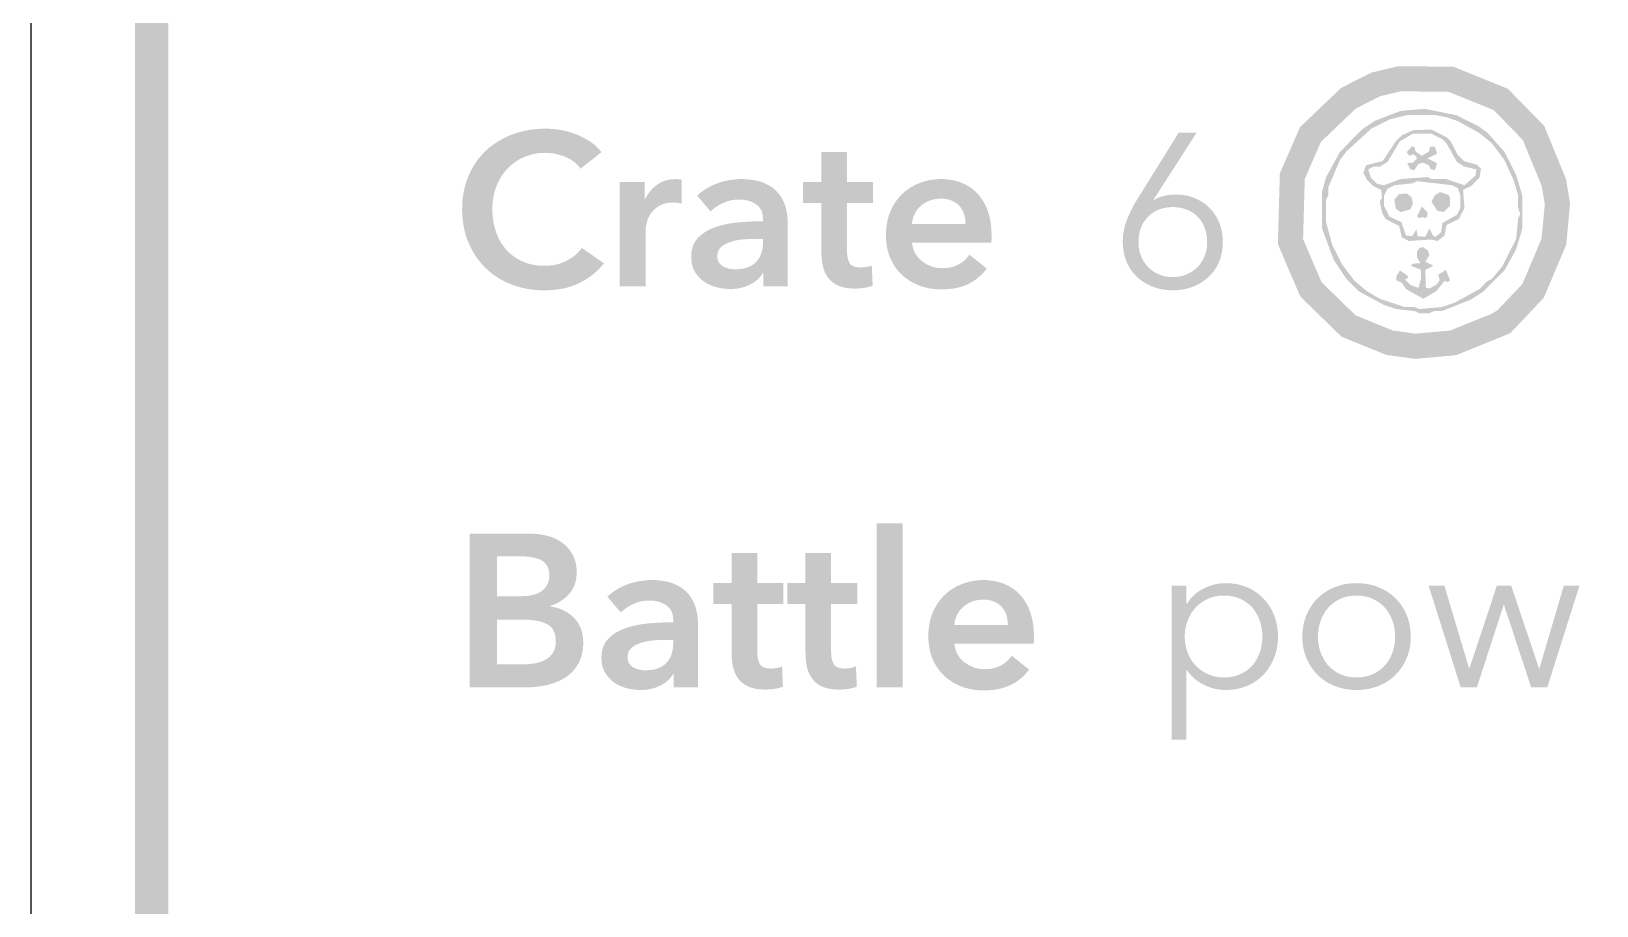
# Model space of a CAD drawing. Header units: millimetres. Extents: x 6 to 594, y 82 to 394.
# Drawn here: x 283.56 to 302.29, y 363.79 to 374.25 of the extents above; entities that cross this region are included whole.
import ezdxf

# ---------------------------------------------------------------- set-up
doc = ezdxf.new("R2010")
doc.units = ezdxf.units.MM
doc.layers.add('CUT', color=1, linetype='Continuous')
doc.layers.add('RASTER', color=7, linetype='Continuous')

msp = doc.modelspace()

# ---------------------------------------------------------------- hatches: boundary and pattern name
at = {"layer": 'RASTER'}
h = msp.add_hatch(color=7, dxfattribs=at)
h.paths.add_polyline_path([(284.8, 390.6), (284.834, 391.116), (284.938, 391.563), (285.109, 391.941), (285.35, 392.25), (285.659, 392.491), (286.038, 392.663), (286.484, 392.766), (287, 392.8), (343.089, 392.8), (343.605, 392.766), (344.052, 392.663), (344.43, 392.491), (344.739, 392.25), (344.98, 391.941), (345.152, 391.563), (345.255, 391.116), (345.289, 390.6), (345.289, 355.6), (345.255, 355.084), (345.152, 354.638), (344.98, 354.259), (344.739, 353.95), (344.43, 353.709), (344.052, 353.538), (343.605, 353.434), (343.089, 353.4), (287, 353.4), (286.484, 353.434), (286.038, 353.538), (285.659, 353.709), (285.35, 353.95), (285.109, 354.259), (284.938, 354.638), (284.834, 355.084), (284.8, 355.6)])
h.paths.add_polyline_path([(285.2, 390.6), (285.2, 355.6), (285.228, 355.178), (285.313, 354.813), (285.453, 354.503), (285.65, 354.25), (285.903, 354.053), (286.213, 353.913), (286.578, 353.828), (287, 353.8), (343.089, 353.8), (343.511, 353.828), (343.877, 353.913), (344.186, 354.053), (344.439, 354.25), (344.636, 354.503), (344.777, 354.813), (344.861, 355.178), (344.889, 355.6), (344.889, 390.6), (344.861, 391.022), (344.777, 391.388), (344.636, 391.697), (344.439, 391.95), (344.186, 392.147), (343.877, 392.288), (343.511, 392.372), (343.089, 392.4), (287, 392.4), (286.578, 392.372), (286.213, 392.288), (285.903, 392.147), (285.65, 391.95), (285.453, 391.697), (285.313, 391.388), (285.228, 391.022), (285.2, 390.6)])
h = msp.add_hatch(color=7, dxfattribs=at)
h.paths.add_polyline_path([(299.909, 373.835), (300.573, 373.83), (301.226, 373.565), (301.659, 373.122), (301.921, 372.484), (301.969, 372.194), (301.923, 371.699), (301.654, 371.063), (301.252, 370.639), (300.603, 370.376), (300.11, 370.333), (299.77, 370.38), (299.234, 370.598), (298.742, 371.079), (298.473, 371.708), (298.497, 372.553), (298.738, 373.106), (299.231, 373.577), (299.595, 373.76)])
h.paths.add_polyline_path([(299.943, 373.535), (299.698, 373.477), (299.406, 373.329), (298.989, 372.931), (298.795, 372.486), (298.775, 371.765), (298.995, 371.252), (299.402, 370.854), (299.849, 370.672), (300.117, 370.635), (300.532, 370.671), (301.079, 370.892), (301.399, 371.229), (301.628, 371.773), (301.667, 372.183), (301.63, 372.401), (301.403, 372.954), (301.055, 373.311), (300.513, 373.53), (299.943, 373.535)])
h = msp.add_hatch(color=7, dxfattribs=at)
h.paths.add_polyline_path([(299.997, 373.638), (300.434, 373.646), (300.657, 373.596), (300.985, 373.455), (301.208, 373.307), (301.38, 373.134), (301.578, 372.838), (301.719, 372.46), (301.768, 372.213), (301.768, 371.991), (301.669, 371.546), (301.43, 371.119), (301.133, 370.822), (300.756, 370.632), (300.336, 370.533), (300.089, 370.533), (300.039, 370.558), (299.792, 370.583), (299.644, 370.632), (299.291, 370.822), (299.019, 371.069), (298.896, 371.242), (298.73, 371.571), (298.656, 371.867), (298.656, 372.262), (298.705, 372.509), (298.846, 372.863), (299.019, 373.11), (299.167, 373.258), (299.365, 373.406), (299.644, 373.547), (299.866, 373.621)])
h.paths.add_polyline_path([(300.212, 373.596), (300.163, 373.571), (299.965, 373.571), (299.644, 373.473), (299.414, 373.357), (299.143, 373.159), (298.97, 372.937), (298.829, 372.658), (298.755, 372.435), (298.73, 372.139), (298.705, 372.089), (298.73, 371.818), (298.804, 371.571), (298.945, 371.292), (299.069, 371.119), (299.316, 370.896), (299.669, 370.706), (299.916, 370.632), (300.113, 370.632), (300.163, 370.607), (300.262, 370.632), (300.459, 370.632), (300.78, 370.731), (301.158, 370.946), (301.38, 371.193), (301.595, 371.595), (301.669, 371.867), (301.669, 372.015), (301.694, 372.065), (301.669, 372.336), (301.571, 372.658), (301.405, 372.986), (301.341, 373.045), (301.306, 373.11), (301.084, 373.307), (300.731, 373.497), (300.484, 373.571)])
h.paths.add_polyline_path([(300.121, 373.317), (300.237, 373.324), (300.607, 373.25), (300.886, 373.11), (300.985, 373.035), (301.183, 372.813), (301.324, 372.534), (301.398, 372.287), (301.398, 371.892), (301.324, 371.645), (301.183, 371.39), (300.936, 371.143), (300.788, 371.045), (300.434, 370.904), (300.336, 370.904), (300.286, 370.879), (300.163, 370.879), (300.113, 370.904), (299.891, 370.929), (299.743, 370.978), (299.439, 371.143), (299.291, 371.292), (299.143, 371.514), (299.002, 371.892), (299.002, 372.336), (299.051, 372.509), (299.217, 372.813), (299.488, 373.085), (299.637, 373.184), (299.94, 373.3)])
h.paths.add_polyline_path([(300.015, 373.25), (299.817, 373.201), (299.587, 373.085), (299.291, 372.813), (299.217, 372.714), (299.076, 372.386), (299.076, 372.287), (299.051, 372.238), (299.051, 371.966), (299.125, 371.694), (299.241, 371.465), (299.39, 371.267), (299.538, 371.143), (299.693, 371.052), (299.99, 370.953), (300.113, 370.953), (300.163, 370.929), (300.434, 370.953), (300.583, 371.003), (300.886, 371.168), (300.97, 371.257), (301.035, 371.292), (301.158, 371.44), (301.324, 371.768), (301.348, 372.015), (301.373, 372.065), (301.348, 372.139), (301.348, 372.287), (301.299, 372.46), (301.183, 372.714), (301.035, 372.912), (300.886, 373.035), (300.632, 373.176), (300.484, 373.226), (300.36, 373.25)])
h.paths.add_polyline_path([(300.096, 373.07), (300.311, 373.077), (300.491, 372.986), (300.541, 372.937), (300.625, 372.774), (300.699, 372.7), (300.854, 372.658), (300.904, 372.608), (300.886, 372.502), (300.788, 372.403), (300.689, 372.354), (300.706, 372.139), (300.639, 372.008), (300.491, 371.934), (300.467, 371.81), (300.385, 371.744), (300.304, 371.761), (300.039, 371.744), (299.958, 371.786), (299.923, 371.924), (299.76, 372.008), (299.718, 372.089), (299.693, 372.213), (299.718, 372.262), (299.711, 372.354), (299.612, 372.403), (299.538, 372.477), (299.496, 372.559), (299.528, 372.65), (299.726, 372.7), (299.884, 372.937), (299.958, 373.011)])
h.paths.add_polyline_path([(300.089, 373.028), (299.933, 372.937), (299.785, 372.69), (299.693, 372.633), (299.619, 372.633), (299.553, 372.601), (299.587, 372.502), (299.661, 372.428), (299.743, 372.411), (299.94, 372.485), (300.262, 372.509), (300.311, 372.485), (300.484, 372.485), (300.706, 372.411), (300.837, 372.527), (300.847, 372.601), (300.706, 372.633), (300.615, 372.69), (300.491, 372.912), (300.442, 372.961), (300.311, 373.028)])
h.paths.add_polyline_path([(300.071, 372.872), (300.106, 372.872), (300.121, 372.813), (300.195, 372.764), (300.279, 372.813), (300.294, 372.872), (300.353, 372.872), (300.378, 372.788), (300.262, 372.732), (300.378, 372.675), (300.353, 372.591), (300.304, 372.601), (300.279, 372.65), (300.212, 372.682), (300.155, 372.665), (300.106, 372.591), (300.057, 372.601), (300.022, 372.675), (300.089, 372.682), (300.138, 372.732), (300.121, 372.764), (300.089, 372.781), (300.047, 372.764), (300.015, 372.806)])
h.paths.add_polyline_path([(300.138, 372.46), (300.089, 372.435), (299.866, 372.411), (299.785, 372.369), (299.743, 372.287), (299.743, 372.164), (299.81, 372.033), (299.948, 371.973), (300.007, 371.81), (300.081, 371.801), (300.131, 371.884), (300.145, 371.801), (300.237, 371.793), (300.286, 371.892), (300.328, 371.81), (300.36, 371.793), (300.427, 371.85), (300.442, 371.959), (300.615, 372.057), (300.657, 372.139), (300.657, 372.287), (300.625, 372.378), (300.558, 372.411)])
h.paths.add_polyline_path([(300.417, 372.329), (300.516, 372.294), (300.533, 372.262), (300.533, 372.164), (300.459, 372.089), (300.378, 372.107), (300.311, 372.213), (300.353, 372.294)])
h.paths.add_polyline_path([(299.923, 372.304), (300.015, 372.312), (300.071, 372.27), (300.089, 372.188), (300.057, 372.122), (299.94, 372.089), (299.884, 372.131), (299.866, 372.238)])
h.paths.add_polyline_path([(300.195, 372.156), (300.262, 372.089), (300.262, 372.04), (300.237, 372.015), (300.205, 372.033), (300.163, 372.015), (300.138, 372.04)])
h.paths.add_polyline_path([(300.17, 371.662), (300.212, 371.67), (300.269, 371.628), (300.286, 371.571), (300.237, 371.497), (300.336, 371.447), (300.237, 371.398), (300.244, 371.183), (300.286, 371.176), (300.368, 371.218), (300.41, 371.274), (300.392, 371.341), (300.484, 371.398), (300.533, 371.274), (300.509, 371.25), (300.467, 371.267), (300.368, 371.143), (300.212, 371.052), (300.007, 371.168), (299.958, 371.242), (299.891, 371.274), (299.891, 371.324), (299.933, 371.39), (300.022, 371.331), (300.032, 371.307), (299.997, 371.282), (300.057, 371.218), (300.155, 371.183), (300.187, 371.299), (300.187, 371.398), (300.064, 371.447), (300.089, 371.472), (300.18, 371.479), (300.138, 371.546), (300.138, 371.62)])
for points in [[(290.131, 372.609), (290.113, 372.633), (290.092, 372.655), (290.071, 372.676), (290.048, 372.695), (290.023, 372.712), (289.997, 372.727), (289.97, 372.741), (289.942, 372.754), (289.912, 372.764), (289.883, 372.773), (289.855, 372.781), (289.826, 372.788), (289.797, 372.793), (289.769, 372.796), (289.741, 372.798), (289.713, 372.799), (289.677, 372.798), (289.643, 372.796), (289.609, 372.792), (289.576, 372.786), (289.544, 372.779), (289.513, 372.77), (289.482, 372.759), (289.453, 372.747), (289.424, 372.733), (289.396, 372.719), (289.37, 372.703), (289.344, 372.685), (289.319, 372.667), (289.296, 372.647), (289.273, 372.626), (289.251, 372.604), (289.231, 372.581), (289.211, 372.557), (289.193, 372.531), (289.177, 372.505), (289.161, 372.478), (289.146, 372.45), (289.133, 372.421), (289.121, 372.391), (289.111, 372.36), (289.101, 372.328), (289.094, 372.296), (289.087, 372.263), (289.082, 372.23), (289.079, 372.196), (289.077, 372.161), (289.076, 372.126), (289.076, 372.088), (289.079, 372.052), (289.082, 372.016), (289.087, 371.981), (289.093, 371.947), (289.101, 371.914), (289.11, 371.882), (289.12, 371.85), (289.132, 371.819), (289.144, 371.79), (289.158, 371.761), (289.174, 371.734), (289.19, 371.708), (289.208, 371.683), (289.226, 371.658), (289.246, 371.636), (289.267, 371.614), (289.289, 371.593), (289.312, 371.574), (289.336, 371.556), (289.361, 371.539), (289.387, 371.524), (289.414, 371.509), (289.442, 371.496), (289.471, 371.485), (289.501, 371.475), (289.532, 371.466), (289.564, 371.459), (289.597, 371.454), (289.63, 371.45), (289.664, 371.448), (289.7, 371.447), (289.736, 371.448), (289.772, 371.451), (289.806, 371.455), (289.84, 371.462), (289.872, 371.47), (289.903, 371.48), (289.933, 371.492), (289.962, 371.506), (289.99, 371.521), (290.017, 371.537), (290.042, 371.555), (290.066, 371.573), (290.088, 371.593), (290.109, 371.614), (290.129, 371.637), (290.147, 371.66), (290.41, 371.476), (290.378, 371.438), (290.345, 371.403), (290.31, 371.37), (290.274, 371.339), (290.236, 371.311), (290.196, 371.284), (290.154, 371.26), (290.111, 371.238), (290.065, 371.218), (290.018, 371.201), (289.97, 371.186), (289.919, 371.174), (289.866, 371.165), (289.812, 371.158), (289.755, 371.155), (289.697, 371.153), (289.644, 371.154), (289.591, 371.158), (289.54, 371.163), (289.49, 371.171), (289.441, 371.181), (289.393, 371.193), (289.346, 371.208), (289.301, 371.225), (289.256, 371.243), (289.214, 371.264), (289.172, 371.286), (289.133, 371.311), (289.095, 371.336), (289.058, 371.364), (289.023, 371.394), (288.99, 371.425), (288.958, 371.458), (288.929, 371.492), (288.901, 371.528), (288.874, 371.566), (288.85, 371.605), (288.827, 371.646), (288.806, 371.688), (288.787, 371.732), (288.77, 371.777), (288.755, 371.823), (288.743, 371.871), (288.733, 371.919), (288.725, 371.969), (288.719, 372.02), (288.716, 372.072), (288.714, 372.126), (288.716, 372.18), (288.719, 372.233), (288.725, 372.285), (288.734, 372.336), (288.744, 372.385), (288.758, 372.433), (288.773, 372.48), (288.791, 372.525), (288.811, 372.568), (288.833, 372.61), (288.857, 372.651), (288.882, 372.689), (288.909, 372.727), (288.938, 372.762), (288.969, 372.796), (289.002, 372.828), (289.036, 372.858), (289.072, 372.886), (289.109, 372.913), (289.148, 372.938), (289.188, 372.961), (289.23, 372.983), (289.273, 373.002), (289.318, 373.02), (289.364, 373.036), (289.411, 373.05), (289.458, 373.061), (289.507, 373.071), (289.557, 373.078), (289.608, 373.083), (289.66, 373.087), (289.713, 373.088), (289.735, 373.087), (289.757, 373.087), (289.78, 373.085), (289.803, 373.083), (289.826, 373.081), (289.85, 373.078), (289.873, 373.075), (289.897, 373.071), (289.921, 373.066), (289.945, 373.061), (289.968, 373.055), (289.992, 373.049), (290.015, 373.042), (290.037, 373.035), (290.06, 373.027), (290.082, 373.019), (290.104, 373.01), (290.126, 373), (290.147, 372.99), (290.168, 372.979), (290.188, 372.968), (290.209, 372.957), (290.229, 372.944), (290.248, 372.932), (290.268, 372.918), (290.286, 372.904), (290.304, 372.89), (290.321, 372.874), (290.337, 372.858), (290.352, 372.842), (290.367, 372.825), (290.381, 372.807)], [(292.794, 372.198), (292.794, 372.448), (293.012, 372.448), (293.012, 372.809), (293.319, 372.809), (293.319, 372.448), (293.631, 372.448), (293.631, 372.198), (293.319, 372.198), (293.319, 371.619), (293.319, 371.598), (293.321, 371.579), (293.323, 371.56), (293.326, 371.543), (293.331, 371.526), (293.336, 371.51), (293.342, 371.495), (293.349, 371.481), (293.358, 371.468), (293.368, 371.457), (293.382, 371.448), (293.397, 371.44), (293.415, 371.434), (293.435, 371.43), (293.458, 371.427), (293.483, 371.426), (293.491, 371.426), (293.499, 371.427), (293.507, 371.427), (293.515, 371.428), (293.524, 371.429), (293.533, 371.43), (293.541, 371.431), (293.55, 371.433), (293.559, 371.434), (293.568, 371.436), (293.577, 371.438), (293.585, 371.441), (293.593, 371.443), (293.601, 371.446), (293.608, 371.449), (293.615, 371.452), (293.626, 371.208), (293.615, 371.204), (293.604, 371.2), (293.592, 371.197), (293.58, 371.194), (293.568, 371.191), (293.555, 371.188), (293.541, 371.185), (293.527, 371.183), (293.513, 371.181), (293.499, 371.179), (293.485, 371.178), (293.471, 371.176), (293.458, 371.175), (293.444, 371.175), (293.431, 371.174), (293.418, 371.174), (293.387, 371.175), (293.358, 371.176), (293.331, 371.179), (293.305, 371.183), (293.28, 371.188), (293.257, 371.194), (293.235, 371.201), (293.215, 371.209), (293.196, 371.218), (293.178, 371.228), (293.161, 371.239), (293.145, 371.251), (293.13, 371.263), (293.116, 371.276), (293.103, 371.29), (293.092, 371.305), (293.081, 371.321), (293.071, 371.337), (293.061, 371.354), (293.053, 371.371), (293.046, 371.389), (293.039, 371.407), (293.034, 371.426), (293.029, 371.446), (293.025, 371.466), (293.022, 371.486), (293.019, 371.507), (293.016, 371.528), (293.015, 371.549), (293.013, 371.571), (293.012, 371.593), (293.012, 371.616), (293.012, 372.198)], [(290.597, 372.448), (290.896, 372.448), (290.896, 372.24), (290.901, 372.24), (290.915, 372.267), (290.93, 372.292), (290.946, 372.316), (290.963, 372.339), (290.982, 372.36), (291.002, 372.38), (291.024, 372.399), (291.047, 372.417), (291.07, 372.433), (291.095, 372.446), (291.121, 372.458), (291.148, 372.468), (291.176, 372.475), (291.205, 372.48), (291.234, 372.483), (291.265, 372.484), (291.27, 372.484), (291.274, 372.484), (291.279, 372.484), (291.284, 372.484), (291.289, 372.484), (291.294, 372.484), (291.299, 372.483), (291.304, 372.483), (291.309, 372.483), (291.314, 372.482), (291.319, 372.482), (291.324, 372.481), (291.328, 372.48), (291.332, 372.479), (291.336, 372.478), (291.34, 372.477), (291.34, 372.191), (291.333, 372.192), (291.325, 372.194), (291.318, 372.196), (291.311, 372.197), (291.305, 372.198), (291.299, 372.199), (291.293, 372.2), (291.287, 372.201), (291.282, 372.202), (291.276, 372.202), (291.271, 372.203), (291.265, 372.203), (291.26, 372.203), (291.255, 372.203), (291.249, 372.204), (291.244, 372.204), (291.218, 372.203), (291.194, 372.201), (291.17, 372.198), (291.148, 372.194), (291.127, 372.188), (291.108, 372.182), (291.09, 372.174), (291.073, 372.165), (291.057, 372.155), (291.042, 372.144), (291.028, 372.133), (291.015, 372.122), (291.003, 372.11), (290.991, 372.097), (290.981, 372.084), (290.971, 372.071), (290.962, 372.057), (290.954, 372.044), (290.947, 372.03), (290.941, 372.016), (290.935, 372.002), (290.93, 371.988), (290.925, 371.973), (290.922, 371.959), (290.919, 371.945), (290.916, 371.932), (290.914, 371.92), (290.912, 371.908), (290.911, 371.897), (290.91, 371.887), (290.909, 371.877), (290.909, 371.868), (290.909, 371.2), (290.597, 371.2)], [(293.673, 368.366), (293.985, 368.366), (293.985, 366.4), (293.673, 366.4)], [(291.72, 367.398), (291.72, 367.648), (291.938, 367.648), (291.938, 368.009), (292.245, 368.009), (292.245, 367.648), (292.557, 367.648), (292.557, 367.398), (292.245, 367.398), (292.245, 366.819), (292.246, 366.798), (292.247, 366.779), (292.249, 366.76), (292.253, 366.743), (292.257, 366.726), (292.262, 366.71), (292.268, 366.695), (292.275, 366.681), (292.284, 366.668), (292.295, 366.657), (292.308, 366.648), (292.324, 366.64), (292.341, 366.634), (292.362, 366.63), (292.384, 366.627), (292.409, 366.626), (292.417, 366.626), (292.425, 366.627), (292.433, 366.627), (292.442, 366.628), (292.45, 366.629), (292.459, 366.63), (292.468, 366.631), (292.477, 366.633), (292.486, 366.634), (292.494, 366.636), (292.503, 366.638), (292.511, 366.641), (292.519, 366.643), (292.527, 366.646), (292.534, 366.649), (292.542, 366.652), (292.552, 366.408), (292.541, 366.404), (292.53, 366.4), (292.519, 366.397), (292.507, 366.394), (292.494, 366.391), (292.481, 366.388), (292.467, 366.385), (292.453, 366.383), (292.439, 366.381), (292.425, 366.379), (292.411, 366.378), (292.397, 366.376), (292.384, 366.375), (292.37, 366.375), (292.357, 366.374), (292.344, 366.374), (292.314, 366.375), (292.285, 366.376), (292.257, 366.379), (292.231, 366.383), (292.206, 366.388), (292.183, 366.394), (292.161, 366.401), (292.141, 366.409), (292.122, 366.418), (292.104, 366.428), (292.087, 366.439), (292.071, 366.451), (292.056, 366.463), (292.042, 366.476), (292.03, 366.49), (292.018, 366.505), (292.007, 366.521), (291.997, 366.537), (291.988, 366.554), (291.979, 366.571), (291.972, 366.589), (291.966, 366.607), (291.96, 366.626), (291.955, 366.646), (291.951, 366.666), (291.948, 366.686), (291.945, 366.707), (291.943, 366.728), (291.941, 366.749), (291.939, 366.771), (291.939, 366.793), (291.938, 366.816), (291.938, 367.398)], [(292.604, 367.398), (292.604, 367.648), (292.822, 367.648), (292.822, 368.009), (293.129, 368.009), (293.129, 367.648), (293.441, 367.648), (293.441, 367.398), (293.129, 367.398), (293.129, 366.819), (293.13, 366.798), (293.131, 366.779), (293.133, 366.76), (293.137, 366.743), (293.141, 366.726), (293.146, 366.71), (293.152, 366.695), (293.159, 366.681), (293.168, 366.668), (293.179, 366.657), (293.192, 366.648), (293.208, 366.64), (293.225, 366.634), (293.246, 366.63), (293.268, 366.627), (293.293, 366.626), (293.301, 366.626), (293.309, 366.627), (293.317, 366.627), (293.326, 366.628), (293.334, 366.629), (293.343, 366.63), (293.352, 366.631), (293.361, 366.633), (293.37, 366.634), (293.378, 366.636), (293.387, 366.638), (293.395, 366.641), (293.403, 366.643), (293.411, 366.646), (293.418, 366.649), (293.426, 366.652), (293.436, 366.408), (293.425, 366.404), (293.414, 366.4), (293.403, 366.397), (293.391, 366.394), (293.378, 366.391), (293.365, 366.388), (293.351, 366.385), (293.337, 366.383), (293.323, 366.381), (293.309, 366.379), (293.295, 366.378), (293.281, 366.376), (293.268, 366.375), (293.254, 366.375), (293.241, 366.374), (293.228, 366.374), (293.198, 366.375), (293.169, 366.376), (293.141, 366.379), (293.115, 366.383), (293.09, 366.388), (293.067, 366.394), (293.045, 366.401), (293.025, 366.409), (293.006, 366.418), (292.988, 366.428), (292.971, 366.439), (292.955, 366.451), (292.94, 366.463), (292.926, 366.476), (292.914, 366.49), (292.902, 366.505), (292.891, 366.521), (292.881, 366.537), (292.872, 366.554), (292.863, 366.571), (292.856, 366.589), (292.85, 366.607), (292.844, 366.626), (292.839, 366.646), (292.835, 366.666), (292.832, 366.686), (292.829, 366.707), (292.827, 366.728), (292.825, 366.749), (292.823, 366.771), (292.823, 366.793), (292.822, 366.816), (292.822, 367.398)], [(300.466, 367.617), (300.76, 366.629), (300.765, 366.629), (301.093, 367.617), (301.265, 367.617), (301.597, 366.629), (301.603, 366.629), (301.894, 367.617), (302.081, 367.617), (301.696, 366.4), (301.504, 366.4), (301.179, 367.385), (301.174, 367.385), (300.854, 366.4), (300.661, 366.4), (300.277, 367.617)]]:
    msp.add_hatch(color=7, dxfattribs=at).paths.add_polyline_path(points)
h = msp.add_hatch(color=7, dxfattribs=at)
h.paths.add_polyline_path([(296.985, 372.237), (296.99, 372.232), (297.001, 372.24), (297.013, 372.247), (297.026, 372.254), (297.04, 372.26), (297.055, 372.266), (297.072, 372.272), (297.089, 372.277), (297.107, 372.282), (297.126, 372.286), (297.145, 372.29), (297.163, 372.293), (297.181, 372.295), (297.199, 372.297), (297.217, 372.299), (297.235, 372.3), (297.253, 372.3), (297.282, 372.299), (297.312, 372.297), (297.34, 372.294), (297.368, 372.289), (297.396, 372.284), (297.423, 372.276), (297.449, 372.268), (297.475, 372.258), (297.5, 372.247), (297.525, 372.235), (297.548, 372.222), (297.571, 372.208), (297.593, 372.194), (297.614, 372.178), (297.634, 372.161), (297.653, 372.143), (297.672, 372.123), (297.689, 372.104), (297.705, 372.083), (297.72, 372.061), (297.735, 372.038), (297.748, 372.014), (297.76, 371.989), (297.772, 371.963), (297.782, 371.936), (297.79, 371.909), (297.798, 371.881), (297.804, 371.853), (297.808, 371.824), (297.812, 371.794), (297.814, 371.764), (297.814, 371.733), (297.814, 371.701), (297.812, 371.669), (297.808, 371.639), (297.803, 371.609), (297.797, 371.58), (297.79, 371.551), (297.781, 371.523), (297.77, 371.496), (297.759, 371.47), (297.746, 371.445), (297.732, 371.421), (297.717, 371.398), (297.701, 371.375), (297.683, 371.354), (297.665, 371.334), (297.645, 371.314), (297.625, 371.296), (297.603, 371.279), (297.581, 371.262), (297.558, 371.247), (297.533, 371.233), (297.508, 371.22), (297.482, 371.207), (297.456, 371.196), (297.428, 371.186), (297.4, 371.177), (297.371, 371.17), (297.341, 371.164), (297.311, 371.159), (297.28, 371.156), (297.249, 371.154), (297.216, 371.153), (297.184, 371.154), (297.153, 371.156), (297.122, 371.159), (297.092, 371.164), (297.062, 371.17), (297.033, 371.177), (297.005, 371.186), (296.977, 371.196), (296.95, 371.207), (296.924, 371.22), (296.899, 371.233), (296.875, 371.247), (296.852, 371.262), (296.829, 371.279), (296.808, 371.296), (296.787, 371.314), (296.768, 371.334), (296.749, 371.354), (296.732, 371.375), (296.716, 371.398), (296.701, 371.421), (296.687, 371.445), (296.674, 371.47), (296.663, 371.496), (296.652, 371.523), (296.643, 371.551), (296.636, 371.58), (296.629, 371.609), (296.625, 371.639), (296.621, 371.669), (296.619, 371.701), (296.618, 371.733), (296.619, 371.768), (296.621, 371.803), (296.625, 371.837), (296.631, 371.871), (296.638, 371.904), (296.646, 371.936), (296.656, 371.967), (296.668, 371.998), (296.68, 372.029), (296.694, 372.059), (296.707, 372.088), (296.722, 372.118), (296.737, 372.147), (296.752, 372.176), (296.768, 372.204), (296.785, 372.232), (297.287, 373.041), (297.502, 373.041)])
h.paths.add_polyline_path([(296.806, 371.733), (296.806, 371.71), (296.807, 371.688), (296.81, 371.667), (296.813, 371.646), (296.817, 371.625), (296.822, 371.605), (296.828, 371.585), (296.836, 371.565), (296.843, 371.546), (296.852, 371.528), (296.861, 371.511), (296.872, 371.494), (296.883, 371.478), (296.894, 371.462), (296.907, 371.447), (296.92, 371.433), (296.934, 371.419), (296.949, 371.406), (296.964, 371.394), (296.98, 371.383), (296.996, 371.372), (297.014, 371.362), (297.031, 371.353), (297.05, 371.344), (297.069, 371.337), (297.089, 371.33), (297.109, 371.324), (297.129, 371.32), (297.15, 371.316), (297.172, 371.314), (297.194, 371.312), (297.216, 371.312), (297.239, 371.312), (297.261, 371.314), (297.282, 371.316), (297.304, 371.32), (297.324, 371.324), (297.344, 371.33), (297.364, 371.337), (297.383, 371.344), (297.401, 371.353), (297.419, 371.362), (297.436, 371.372), (297.453, 371.383), (297.469, 371.394), (297.484, 371.406), (297.499, 371.419), (297.513, 371.433), (297.526, 371.447), (297.539, 371.462), (297.55, 371.478), (297.561, 371.494), (297.571, 371.511), (297.581, 371.528), (297.589, 371.546), (297.597, 371.565), (297.604, 371.585), (297.61, 371.605), (297.616, 371.625), (297.62, 371.646), (297.623, 371.667), (297.625, 371.688), (297.627, 371.71), (297.627, 371.733), (297.627, 371.755), (297.625, 371.776), (297.623, 371.798), (297.62, 371.818), (297.616, 371.839), (297.611, 371.859), (297.605, 371.879), (297.599, 371.898), (297.591, 371.917), (297.583, 371.935), (297.574, 371.953), (297.564, 371.97), (297.553, 371.986), (297.542, 372.001), (297.53, 372.016), (297.517, 372.031), (297.503, 372.044), (297.489, 372.057), (297.473, 372.069), (297.458, 372.08), (297.441, 372.091), (297.424, 372.101), (297.406, 372.11), (297.387, 372.118), (297.367, 372.125), (297.347, 372.131), (297.327, 372.137), (297.306, 372.141), (297.284, 372.145), (297.262, 372.147), (297.24, 372.149), (297.216, 372.149), (297.193, 372.149), (297.171, 372.147), (297.149, 372.145), (297.127, 372.141), (297.106, 372.137), (297.086, 372.131), (297.066, 372.125), (297.046, 372.118), (297.027, 372.11), (297.009, 372.101), (296.992, 372.091), (296.975, 372.08), (296.959, 372.069), (296.944, 372.057), (296.93, 372.044), (296.916, 372.031), (296.903, 372.016), (296.891, 372.001), (296.88, 371.986), (296.869, 371.97), (296.859, 371.953), (296.85, 371.935), (296.842, 371.917), (296.834, 371.898), (296.827, 371.879), (296.822, 371.859), (296.817, 371.839), (296.813, 371.818), (296.81, 371.798), (296.807, 371.776), (296.806, 371.755), (296.806, 371.733)])
h = msp.add_hatch(color=7, dxfattribs=at)
h.paths.add_polyline_path([(292.318, 371.359), (292.31, 371.359), (292.298, 371.338), (292.283, 371.319), (292.267, 371.3), (292.249, 371.283), (292.229, 371.266), (292.208, 371.251), (292.185, 371.236), (292.159, 371.222), (292.133, 371.21), (292.106, 371.199), (292.077, 371.19), (292.048, 371.182), (292.018, 371.176), (291.987, 371.172), (291.956, 371.17), (291.923, 371.169), (291.904, 371.169), (291.885, 371.17), (291.865, 371.172), (291.846, 371.174), (291.826, 371.176), (291.806, 371.18), (291.786, 371.184), (291.766, 371.188), (291.745, 371.194), (291.725, 371.2), (291.706, 371.207), (291.687, 371.214), (291.668, 371.223), (291.65, 371.232), (291.632, 371.242), (291.615, 371.253), (291.598, 371.265), (291.582, 371.278), (291.566, 371.291), (291.552, 371.306), (291.538, 371.321), (291.525, 371.338), (291.512, 371.355), (291.5, 371.373), (291.49, 371.392), (291.48, 371.412), (291.473, 371.433), (291.466, 371.456), (291.461, 371.479), (291.458, 371.504), (291.456, 371.529), (291.455, 371.556), (291.456, 371.59), (291.46, 371.623), (291.466, 371.653), (291.475, 371.682), (291.486, 371.709), (291.499, 371.735), (291.516, 371.758), (291.534, 371.78), (291.555, 371.8), (291.577, 371.819), (291.6, 371.837), (291.625, 371.853), (291.651, 371.869), (291.679, 371.883), (291.708, 371.896), (291.738, 371.907), (291.77, 371.918), (291.802, 371.927), (291.836, 371.936), (291.87, 371.944), (291.905, 371.951), (291.941, 371.957), (291.978, 371.962), (292.015, 371.966), (292.053, 371.969), (292.091, 371.972), (292.128, 371.974), (292.166, 371.976), (292.203, 371.978), (292.24, 371.979), (292.276, 371.98), (292.313, 371.98), (292.313, 372.011), (292.311, 372.039), (292.308, 372.066), (292.301, 372.09), (292.292, 372.113), (292.28, 372.134), (292.265, 372.152), (292.248, 372.169), (292.228, 372.184), (292.207, 372.197), (292.184, 372.209), (292.16, 372.218), (292.136, 372.226), (292.11, 372.232), (292.083, 372.237), (292.056, 372.239), (292.027, 372.24), (292.002, 372.239), (291.978, 372.237), (291.954, 372.234), (291.93, 372.23), (291.906, 372.224), (291.883, 372.217), (291.86, 372.208), (291.837, 372.198), (291.815, 372.188), (291.793, 372.176), (291.773, 372.165), (291.754, 372.152), (291.735, 372.139), (291.718, 372.126), (291.702, 372.112), (291.686, 372.097), (291.525, 372.287), (291.552, 372.311), (291.58, 372.333), (291.61, 372.354), (291.64, 372.373), (291.671, 372.391), (291.703, 372.407), (291.736, 372.422), (291.771, 372.435), (291.806, 372.447), (291.84, 372.457), (291.876, 372.465), (291.911, 372.472), (291.946, 372.477), (291.982, 372.481), (292.017, 372.484), (292.053, 372.484), (292.093, 372.484), (292.132, 372.481), (292.169, 372.478), (292.205, 372.473), (292.238, 372.466), (292.269, 372.458), (292.299, 372.449), (292.327, 372.438), (292.353, 372.425), (292.378, 372.412), (292.402, 372.398), (292.424, 372.384), (292.444, 372.368), (292.463, 372.351), (292.481, 372.334), (292.497, 372.315), (292.512, 372.296), (292.526, 372.277), (292.539, 372.256), (292.55, 372.235), (292.561, 372.214), (292.57, 372.192), (292.578, 372.17), (292.585, 372.146), (292.59, 372.123), (292.595, 372.1), (292.6, 372.076), (292.603, 372.053), (292.606, 372.029), (292.608, 372.006), (292.609, 371.983), (292.609, 371.959), (292.609, 371.2), (292.318, 371.2)])
h.paths.add_polyline_path([(292.313, 371.769), (292.243, 371.769), (292.224, 371.769), (292.204, 371.769), (292.185, 371.768), (292.165, 371.768), (292.145, 371.767), (292.125, 371.766), (292.105, 371.764), (292.084, 371.763), (292.063, 371.761), (292.043, 371.759), (292.023, 371.756), (292.004, 371.753), (291.985, 371.749), (291.967, 371.744), (291.948, 371.74), (291.931, 371.734), (291.913, 371.728), (291.897, 371.722), (291.881, 371.715), (291.866, 371.708), (291.852, 371.7), (291.838, 371.691), (291.826, 371.682), (291.814, 371.672), (291.803, 371.661), (291.793, 371.65), (291.785, 371.637), (291.779, 371.624), (291.773, 371.61), (291.77, 371.595), (291.768, 371.578), (291.767, 371.561), (291.767, 371.551), (291.768, 371.54), (291.77, 371.53), (291.772, 371.521), (291.774, 371.512), (291.778, 371.503), (291.782, 371.495), (291.786, 371.487), (291.791, 371.48), (291.797, 371.473), (291.803, 371.467), (291.809, 371.46), (291.815, 371.454), (291.822, 371.449), (291.829, 371.444), (291.837, 371.439), (291.845, 371.435), (291.853, 371.431), (291.861, 371.427), (291.87, 371.424), (291.879, 371.421), (291.888, 371.418), (291.898, 371.415), (291.907, 371.413), (291.917, 371.411), (291.927, 371.41), (291.936, 371.408), (291.946, 371.407), (291.956, 371.406), (291.966, 371.406), (291.975, 371.406), (291.985, 371.405), (292.024, 371.407), (292.061, 371.411), (292.095, 371.417), (292.127, 371.427), (292.156, 371.439), (292.183, 371.454), (292.208, 371.471), (292.23, 371.491), (292.249, 371.514), (292.266, 371.538), (292.28, 371.564), (292.292, 371.593), (292.301, 371.623), (292.308, 371.655), (292.312, 371.689), (292.313, 371.725)])
h = msp.add_hatch(color=7, dxfattribs=at)
h.paths.add_polyline_path([(294.736, 371.949), (294.736, 371.964), (294.735, 371.978), (294.734, 371.993), (294.732, 372.007), (294.729, 372.022), (294.726, 372.036), (294.723, 372.049), (294.719, 372.063), (294.715, 372.077), (294.709, 372.09), (294.704, 372.102), (294.697, 372.115), (294.69, 372.126), (294.683, 372.138), (294.675, 372.149), (294.666, 372.159), (294.656, 372.17), (294.646, 372.179), (294.636, 372.188), (294.625, 372.197), (294.613, 372.205), (294.6, 372.212), (294.587, 372.219), (294.574, 372.226), (294.559, 372.231), (294.544, 372.237), (294.529, 372.241), (294.513, 372.244), (294.496, 372.247), (294.479, 372.249), (294.461, 372.25), (294.442, 372.25), (294.408, 372.249), (294.375, 372.245), (294.343, 372.239), (294.313, 372.229), (294.283, 372.217), (294.256, 372.203), (294.229, 372.186), (294.204, 372.166), (294.181, 372.144), (294.161, 372.121), (294.143, 372.096), (294.129, 372.069), (294.116, 372.041), (294.107, 372.012), (294.1, 371.981), (294.096, 371.949)])
h.paths.add_polyline_path([(295.048, 371.808), (295.048, 371.803), (295.048, 371.798), (295.048, 371.793), (295.048, 371.788), (295.048, 371.782), (295.048, 371.777), (295.048, 371.772), (295.048, 371.767), (295.048, 371.762), (295.048, 371.756), (295.048, 371.751), (295.047, 371.746), (295.047, 371.741), (295.047, 371.736), (295.046, 371.73), (295.045, 371.725), (294.096, 371.725), (294.098, 371.708), (294.101, 371.692), (294.104, 371.676), (294.108, 371.661), (294.113, 371.645), (294.118, 371.63), (294.124, 371.616), (294.132, 371.602), (294.139, 371.588), (294.148, 371.575), (294.157, 371.562), (294.166, 371.55), (294.176, 371.538), (294.187, 371.527), (294.199, 371.516), (294.211, 371.506), (294.223, 371.496), (294.236, 371.486), (294.25, 371.478), (294.263, 371.469), (294.278, 371.462), (294.292, 371.455), (294.307, 371.448), (294.323, 371.442), (294.338, 371.436), (294.354, 371.432), (294.37, 371.428), (294.386, 371.424), (294.403, 371.422), (294.419, 371.42), (294.436, 371.419), (294.453, 371.418), (294.481, 371.419), (294.509, 371.421), (294.535, 371.424), (294.561, 371.429), (294.585, 371.435), (294.608, 371.443), (294.629, 371.451), (294.65, 371.461), (294.67, 371.473), (294.689, 371.485), (294.707, 371.498), (294.724, 371.512), (294.74, 371.528), (294.755, 371.544), (294.769, 371.561), (294.783, 371.58), (294.991, 371.413), (294.942, 371.355), (294.888, 371.304), (294.829, 371.261), (294.765, 371.226), (294.695, 371.199), (294.62, 371.179), (294.54, 371.168), (294.455, 371.164), (294.419, 371.164), (294.384, 371.166), (294.349, 371.17), (294.315, 371.175), (294.282, 371.181), (294.25, 371.189), (294.218, 371.198), (294.187, 371.209), (294.157, 371.221), (294.128, 371.234), (294.1, 371.249), (294.073, 371.264), (294.047, 371.281), (294.022, 371.299), (293.998, 371.318), (293.976, 371.338), (293.954, 371.359), (293.933, 371.382), (293.914, 371.406), (293.896, 371.43), (293.879, 371.457), (293.863, 371.484), (293.848, 371.512), (293.835, 371.542), (293.823, 371.573), (293.813, 371.604), (293.804, 371.637), (293.797, 371.671), (293.792, 371.706), (293.788, 371.742), (293.785, 371.778), (293.784, 371.816), (293.785, 371.853), (293.788, 371.89), (293.792, 371.925), (293.797, 371.96), (293.804, 371.994), (293.813, 372.027), (293.823, 372.059), (293.835, 372.091), (293.848, 372.121), (293.863, 372.15), (293.878, 372.178), (293.895, 372.205), (293.913, 372.231), (293.932, 372.255), (293.953, 372.279), (293.974, 372.301), (293.997, 372.322), (294.02, 372.342), (294.045, 372.361), (294.071, 372.378), (294.097, 372.395), (294.125, 372.41), (294.154, 372.424), (294.184, 372.436), (294.214, 372.448), (294.245, 372.457), (294.277, 372.466), (294.309, 372.472), (294.342, 372.478), (294.376, 372.481), (294.41, 372.484), (294.445, 372.484), (294.477, 372.484), (294.509, 372.482), (294.54, 372.478), (294.57, 372.474), (294.6, 372.468), (294.629, 372.46), (294.657, 372.452), (294.685, 372.442), (294.712, 372.43), (294.739, 372.417), (294.764, 372.403), (294.788, 372.388), (294.812, 372.372), (294.834, 372.354), (294.856, 372.335), (294.876, 372.314), (294.896, 372.292), (294.915, 372.269), (294.932, 372.245), (294.948, 372.219), (294.963, 372.192), (294.978, 372.164), (294.991, 372.134), (295.003, 372.104), (295.013, 372.071), (295.022, 372.038), (295.03, 372.003), (295.037, 371.967), (295.042, 371.929), (295.045, 371.89), (295.047, 371.85), (295.048, 371.808)])
h = msp.add_hatch(color=7, dxfattribs=at)
h.paths.add_polyline_path([(288.803, 368.241), (289.52, 368.241), (289.546, 368.24), (289.572, 368.239), (289.598, 368.237), (289.624, 368.235), (289.649, 368.231), (289.675, 368.227), (289.7, 368.222), (289.726, 368.216), (289.751, 368.209), (289.775, 368.202), (289.799, 368.193), (289.822, 368.184), (289.844, 368.173), (289.865, 368.162), (289.886, 368.149), (289.907, 368.136), (289.926, 368.121), (289.944, 368.106), (289.962, 368.089), (289.978, 368.071), (289.994, 368.053), (290.009, 368.033), (290.022, 368.013), (290.035, 367.991), (290.047, 367.969), (290.057, 367.945), (290.065, 367.92), (290.072, 367.894), (290.078, 367.866), (290.082, 367.838), (290.084, 367.809), (290.085, 367.778), (290.083, 367.74), (290.079, 367.703), (290.072, 367.669), (290.063, 367.636), (290.05, 367.604), (290.035, 367.575), (290.017, 367.547), (289.996, 367.521), (289.973, 367.496), (289.949, 367.473), (289.922, 367.453), (289.894, 367.434), (289.864, 367.416), (289.833, 367.401), (289.8, 367.387), (289.765, 367.375), (289.765, 367.37), (289.807, 367.363), (289.848, 367.353), (289.887, 367.34), (289.923, 367.324), (289.958, 367.306), (289.991, 367.285), (290.022, 367.261), (290.051, 367.235), (290.077, 367.205), (290.1, 367.174), (290.119, 367.14), (290.135, 367.104), (290.147, 367.065), (290.156, 367.024), (290.161, 366.981), (290.163, 366.936), (290.162, 366.899), (290.159, 366.863), (290.154, 366.829), (290.148, 366.797), (290.139, 366.766), (290.129, 366.736), (290.117, 366.709), (290.103, 366.682), (290.087, 366.657), (290.071, 366.633), (290.053, 366.611), (290.034, 366.589), (290.013, 366.569), (289.992, 366.551), (289.969, 366.533), (289.946, 366.517), (289.921, 366.502), (289.895, 366.488), (289.868, 366.475), (289.841, 366.463), (289.812, 366.453), (289.783, 366.443), (289.753, 366.435), (289.722, 366.427), (289.69, 366.421), (289.659, 366.415), (289.627, 366.411), (289.595, 366.407), (289.563, 366.404), (289.531, 366.402), (289.498, 366.4), (289.466, 366.4), (288.803, 366.4)])
h.paths.add_polyline_path([(289.13, 367.492), (289.422, 367.492), (289.461, 367.493), (289.499, 367.496), (289.533, 367.501), (289.566, 367.508), (289.596, 367.517), (289.623, 367.529), (289.649, 367.542), (289.671, 367.557), (289.691, 367.574), (289.709, 367.593), (289.723, 367.613), (289.736, 367.636), (289.745, 367.66), (289.752, 367.685), (289.756, 367.713), (289.757, 367.742), (289.756, 367.772), (289.751, 367.799), (289.745, 367.825), (289.735, 367.848), (289.722, 367.869), (289.707, 367.888), (289.689, 367.904), (289.669, 367.918), (289.645, 367.931), (289.618, 367.941), (289.588, 367.95), (289.556, 367.957), (289.52, 367.963), (289.48, 367.967), (289.438, 367.97), (289.393, 367.97), (289.13, 367.97)])
h.paths.add_polyline_path([(289.13, 366.676), (289.424, 366.676), (289.44, 366.676), (289.456, 366.676), (289.472, 366.677), (289.489, 366.678), (289.506, 366.679), (289.524, 366.681), (289.541, 366.683), (289.559, 366.685), (289.577, 366.687), (289.595, 366.69), (289.612, 366.694), (289.629, 366.699), (289.646, 366.704), (289.662, 366.709), (289.678, 366.716), (289.693, 366.722), (289.708, 366.73), (289.723, 366.738), (289.736, 366.748), (289.749, 366.758), (289.762, 366.768), (289.773, 366.78), (289.784, 366.792), (289.795, 366.806), (289.804, 366.82), (289.812, 366.835), (289.819, 366.852), (289.825, 366.869), (289.829, 366.888), (289.832, 366.908), (289.834, 366.929), (289.835, 366.951), (289.833, 366.986), (289.829, 367.018), (289.821, 367.048), (289.81, 367.075), (289.796, 367.099), (289.779, 367.12), (289.759, 367.138), (289.736, 367.154), (289.71, 367.167), (289.68, 367.179), (289.648, 367.189), (289.612, 367.197), (289.573, 367.203), (289.531, 367.208), (289.486, 367.21), (289.437, 367.211), (289.13, 367.211)])
h = msp.add_hatch(color=7, dxfattribs=at)
h.paths.add_polyline_path([(291.244, 366.559), (291.236, 366.559), (291.224, 366.538), (291.209, 366.519), (291.193, 366.5), (291.175, 366.483), (291.156, 366.466), (291.134, 366.451), (291.111, 366.436), (291.086, 366.422), (291.059, 366.41), (291.032, 366.399), (291.004, 366.39), (290.974, 366.382), (290.944, 366.376), (290.914, 366.372), (290.882, 366.37), (290.849, 366.369), (290.83, 366.369), (290.811, 366.37), (290.792, 366.372), (290.772, 366.374), (290.752, 366.376), (290.732, 366.38), (290.712, 366.384), (290.692, 366.388), (290.671, 366.394), (290.652, 366.4), (290.632, 366.407), (290.613, 366.414), (290.594, 366.423), (290.576, 366.432), (290.558, 366.442), (290.541, 366.453), (290.524, 366.465), (290.508, 366.478), (290.493, 366.491), (290.478, 366.506), (290.464, 366.521), (290.451, 366.538), (290.438, 366.555), (290.427, 366.573), (290.416, 366.592), (290.407, 366.612), (290.399, 366.633), (290.392, 366.656), (290.387, 366.679), (290.384, 366.704), (290.382, 366.729), (290.381, 366.756), (290.382, 366.79), (290.386, 366.823), (290.392, 366.853), (290.401, 366.882), (290.412, 366.909), (290.426, 366.935), (290.442, 366.958), (290.46, 366.98), (290.481, 367), (290.503, 367.019), (290.526, 367.037), (290.551, 367.053), (290.577, 367.069), (290.605, 367.083), (290.634, 367.096), (290.664, 367.107), (290.696, 367.118), (290.729, 367.127), (290.762, 367.136), (290.796, 367.144), (290.831, 367.151), (290.867, 367.157), (290.904, 367.162), (290.941, 367.166), (290.979, 367.169), (291.017, 367.172), (291.054, 367.174), (291.092, 367.176), (291.129, 367.178), (291.166, 367.179), (291.202, 367.18), (291.239, 367.18), (291.239, 367.211), (291.238, 367.239), (291.234, 367.266), (291.227, 367.29), (291.218, 367.313), (291.206, 367.334), (291.191, 367.352), (291.174, 367.369), (291.155, 367.384), (291.133, 367.397), (291.11, 367.409), (291.087, 367.418), (291.062, 367.426), (291.036, 367.432), (291.009, 367.437), (290.982, 367.439), (290.953, 367.44), (290.928, 367.439), (290.904, 367.437), (290.88, 367.434), (290.856, 367.43), (290.833, 367.424), (290.809, 367.417), (290.786, 367.408), (290.763, 367.398), (290.741, 367.388), (290.72, 367.376), (290.699, 367.365), (290.68, 367.352), (290.662, 367.339), (290.644, 367.326), (290.628, 367.312), (290.612, 367.297), (290.451, 367.487), (290.478, 367.511), (290.507, 367.533), (290.536, 367.554), (290.566, 367.573), (290.597, 367.591), (290.629, 367.607), (290.663, 367.622), (290.697, 367.635), (290.732, 367.647), (290.767, 367.657), (290.802, 367.665), (290.837, 367.672), (290.872, 367.677), (290.908, 367.681), (290.943, 367.684), (290.979, 367.684), (291.02, 367.684), (291.059, 367.681), (291.096, 367.678), (291.131, 367.673), (291.164, 367.666), (291.196, 367.658), (291.225, 367.649), (291.253, 367.638), (291.28, 367.625), (291.304, 367.612), (291.328, 367.598), (291.35, 367.584), (291.37, 367.568), (291.39, 367.551), (291.407, 367.534), (291.424, 367.515), (291.439, 367.496), (291.452, 367.477), (291.465, 367.456), (291.477, 367.435), (291.487, 367.414), (291.496, 367.392), (291.504, 367.37), (291.511, 367.346), (291.516, 367.323), (291.522, 367.3), (291.526, 367.276), (291.529, 367.253), (291.532, 367.229), (291.534, 367.206), (291.535, 367.183), (291.535, 367.159), (291.535, 366.4), (291.244, 366.4)])
h.paths.add_polyline_path([(291.239, 366.969), (291.169, 366.969), (291.15, 366.969), (291.131, 366.969), (291.111, 366.968), (291.091, 366.968), (291.072, 366.967), (291.051, 366.966), (291.031, 366.964), (291.01, 366.963), (290.99, 366.961), (290.969, 366.959), (290.95, 366.956), (290.93, 366.953), (290.911, 366.949), (290.893, 366.944), (290.875, 366.94), (290.857, 366.934), (290.84, 366.928), (290.823, 366.922), (290.807, 366.915), (290.792, 366.908), (290.778, 366.9), (290.765, 366.891), (290.752, 366.882), (290.74, 366.872), (290.729, 366.861), (290.719, 366.85), (290.711, 366.837), (290.705, 366.824), (290.7, 366.81), (290.696, 366.795), (290.694, 366.778), (290.693, 366.761), (290.693, 366.751), (290.694, 366.74), (290.696, 366.73), (290.698, 366.721), (290.701, 366.712), (290.704, 366.703), (290.708, 366.695), (290.713, 366.687), (290.718, 366.68), (290.723, 366.673), (290.729, 366.667), (290.735, 366.66), (290.741, 366.654), (290.748, 366.649), (290.756, 366.644), (290.763, 366.639), (290.771, 366.635), (290.779, 366.631), (290.788, 366.627), (290.796, 366.624), (290.805, 366.621), (290.814, 366.618), (290.824, 366.615), (290.833, 366.613), (290.843, 366.611), (290.853, 366.61), (290.863, 366.608), (290.872, 366.607), (290.882, 366.606), (290.892, 366.606), (290.902, 366.606), (290.911, 366.605), (290.95, 366.607), (290.987, 366.611), (291.021, 366.617), (291.053, 366.627), (291.082, 366.639), (291.109, 366.654), (291.134, 366.671), (291.156, 366.691), (291.175, 366.714), (291.192, 366.738), (291.207, 366.764), (291.218, 366.793), (291.227, 366.823), (291.234, 366.855), (291.238, 366.889), (291.239, 366.925)])
h = msp.add_hatch(color=7, dxfattribs=at)
h.paths.add_polyline_path([(295.243, 367.149), (295.243, 367.164), (295.242, 367.178), (295.241, 367.193), (295.239, 367.207), (295.236, 367.222), (295.233, 367.236), (295.23, 367.249), (295.226, 367.263), (295.222, 367.277), (295.216, 367.29), (295.211, 367.302), (295.204, 367.315), (295.197, 367.326), (295.19, 367.338), (295.182, 367.349), (295.173, 367.359), (295.163, 367.37), (295.153, 367.379), (295.143, 367.388), (295.132, 367.397), (295.12, 367.405), (295.107, 367.412), (295.094, 367.419), (295.081, 367.426), (295.066, 367.431), (295.051, 367.437), (295.036, 367.441), (295.02, 367.444), (295.003, 367.447), (294.986, 367.449), (294.968, 367.45), (294.949, 367.45), (294.915, 367.449), (294.882, 367.445), (294.85, 367.439), (294.82, 367.429), (294.79, 367.417), (294.763, 367.403), (294.736, 367.386), (294.711, 367.366), (294.688, 367.344), (294.668, 367.321), (294.65, 367.296), (294.636, 367.269), (294.623, 367.241), (294.614, 367.212), (294.607, 367.181), (294.603, 367.149)])
h.paths.add_polyline_path([(295.555, 367.008), (295.555, 367.003), (295.555, 366.998), (295.555, 366.993), (295.555, 366.988), (295.555, 366.982), (295.555, 366.977), (295.555, 366.972), (295.555, 366.967), (295.555, 366.962), (295.555, 366.956), (295.555, 366.951), (295.554, 366.946), (295.554, 366.941), (295.554, 366.936), (295.553, 366.93), (295.552, 366.925), (294.603, 366.925), (294.605, 366.908), (294.608, 366.892), (294.611, 366.876), (294.615, 366.861), (294.62, 366.845), (294.625, 366.83), (294.631, 366.816), (294.639, 366.802), (294.646, 366.788), (294.655, 366.775), (294.664, 366.762), (294.673, 366.75), (294.683, 366.738), (294.694, 366.727), (294.706, 366.716), (294.718, 366.706), (294.73, 366.696), (294.743, 366.686), (294.757, 366.678), (294.77, 366.669), (294.785, 366.662), (294.799, 366.655), (294.814, 366.648), (294.83, 366.642), (294.845, 366.636), (294.861, 366.632), (294.877, 366.628), (294.893, 366.624), (294.91, 366.622), (294.926, 366.62), (294.943, 366.619), (294.96, 366.618), (294.988, 366.619), (295.016, 366.621), (295.042, 366.624), (295.068, 366.629), (295.092, 366.635), (295.115, 366.643), (295.136, 366.651), (295.157, 366.661), (295.177, 366.673), (295.196, 366.685), (295.214, 366.698), (295.231, 366.712), (295.247, 366.728), (295.262, 366.744), (295.276, 366.761), (295.29, 366.78), (295.498, 366.613), (295.449, 366.555), (295.395, 366.504), (295.336, 366.461), (295.272, 366.426), (295.202, 366.399), (295.127, 366.379), (295.047, 366.368), (294.962, 366.364), (294.926, 366.364), (294.891, 366.366), (294.856, 366.37), (294.822, 366.375), (294.789, 366.381), (294.757, 366.389), (294.725, 366.398), (294.694, 366.409), (294.664, 366.421), (294.635, 366.434), (294.607, 366.449), (294.58, 366.464), (294.554, 366.481), (294.529, 366.499), (294.505, 366.518), (294.483, 366.538), (294.461, 366.559), (294.44, 366.582), (294.421, 366.606), (294.403, 366.63), (294.386, 366.657), (294.37, 366.684), (294.355, 366.712), (294.342, 366.742), (294.33, 366.773), (294.32, 366.804), (294.311, 366.837), (294.304, 366.871), (294.299, 366.906), (294.295, 366.942), (294.292, 366.978), (294.291, 367.016), (294.292, 367.053), (294.295, 367.09), (294.299, 367.125), (294.304, 367.16), (294.311, 367.194), (294.32, 367.227), (294.33, 367.259), (294.342, 367.291), (294.355, 367.321), (294.37, 367.35), (294.385, 367.378), (294.402, 367.405), (294.42, 367.431), (294.439, 367.455), (294.46, 367.479), (294.481, 367.501), (294.504, 367.522), (294.527, 367.542), (294.552, 367.561), (294.578, 367.578), (294.604, 367.595), (294.632, 367.61), (294.661, 367.624), (294.691, 367.636), (294.721, 367.648), (294.752, 367.657), (294.784, 367.666), (294.816, 367.672), (294.849, 367.678), (294.883, 367.681), (294.917, 367.684), (294.952, 367.684), (294.984, 367.684), (295.016, 367.682), (295.047, 367.678), (295.077, 367.674), (295.107, 367.668), (295.136, 367.66), (295.164, 367.652), (295.192, 367.642), (295.219, 367.63), (295.246, 367.617), (295.271, 367.603), (295.295, 367.588), (295.319, 367.572), (295.341, 367.554), (295.363, 367.535), (295.383, 367.514), (295.403, 367.492), (295.422, 367.469), (295.439, 367.445), (295.455, 367.419), (295.47, 367.392), (295.485, 367.364), (295.498, 367.334), (295.51, 367.304), (295.52, 367.271), (295.529, 367.238), (295.537, 367.203), (295.544, 367.167), (295.549, 367.129), (295.552, 367.09), (295.554, 367.05), (295.555, 367.008)])
h = msp.add_hatch(color=7, dxfattribs=at)
h.paths.add_polyline_path([(297.38, 365.776), (297.203, 365.776), (297.203, 367.617), (297.38, 367.617), (297.38, 367.406), (297.388, 367.406), (297.408, 367.435), (297.429, 367.462), (297.452, 367.488), (297.476, 367.511), (297.502, 367.533), (297.53, 367.553), (297.559, 367.571), (297.59, 367.587), (297.621, 367.601), (297.653, 367.614), (297.685, 367.624), (297.717, 367.633), (297.749, 367.639), (297.781, 367.644), (297.813, 367.647), (297.846, 367.648), (297.881, 367.647), (297.915, 367.645), (297.949, 367.641), (297.982, 367.636), (298.014, 367.629), (298.045, 367.62), (298.075, 367.61), (298.104, 367.599), (298.133, 367.586), (298.16, 367.572), (298.186, 367.556), (298.212, 367.54), (298.236, 367.523), (298.259, 367.504), (298.281, 367.484), (298.302, 367.463), (298.322, 367.441), (298.341, 367.419), (298.358, 367.395), (298.375, 367.37), (298.39, 367.344), (298.404, 367.317), (298.417, 367.289), (298.429, 367.261), (298.44, 367.231), (298.449, 367.201), (298.457, 367.17), (298.463, 367.139), (298.468, 367.107), (298.472, 367.075), (298.474, 367.042), (298.475, 367.008), (298.474, 366.975), (298.472, 366.942), (298.468, 366.91), (298.463, 366.878), (298.457, 366.847), (298.449, 366.816), (298.44, 366.786), (298.429, 366.756), (298.417, 366.727), (298.404, 366.7), (298.39, 366.673), (298.375, 366.647), (298.358, 366.622), (298.341, 366.598), (298.322, 366.575), (298.302, 366.553), (298.281, 366.533), (298.259, 366.513), (298.236, 366.494), (298.212, 366.477), (298.186, 366.46), (298.16, 366.445), (298.133, 366.431), (298.104, 366.418), (298.075, 366.407), (298.045, 366.397), (298.014, 366.388), (297.982, 366.381), (297.949, 366.376), (297.915, 366.372), (297.881, 366.37), (297.846, 366.369), (297.813, 366.37), (297.781, 366.373), (297.749, 366.377), (297.717, 366.384), (297.685, 366.393), (297.653, 366.403), (297.621, 366.416), (297.59, 366.43), (297.559, 366.446), (297.53, 366.464), (297.502, 366.483), (297.476, 366.504), (297.452, 366.527), (297.429, 366.552), (297.408, 366.578), (297.388, 366.605), (297.38, 366.605)])
h.paths.add_polyline_path([(298.288, 367.008), (298.287, 367.034), (298.286, 367.058), (298.283, 367.083), (298.28, 367.107), (298.275, 367.131), (298.27, 367.154), (298.264, 367.177), (298.256, 367.2), (298.248, 367.222), (298.239, 367.243), (298.229, 367.263), (298.218, 367.283), (298.207, 367.302), (298.194, 367.321), (298.181, 367.339), (298.167, 367.356), (298.152, 367.372), (298.136, 367.387), (298.119, 367.401), (298.101, 367.415), (298.083, 367.428), (298.064, 367.44), (298.043, 367.451), (298.022, 367.461), (298.001, 367.47), (297.978, 367.478), (297.955, 367.485), (297.931, 367.49), (297.906, 367.494), (297.881, 367.497), (297.854, 367.499), (297.827, 367.5), (297.802, 367.499), (297.778, 367.497), (297.754, 367.494), (297.73, 367.49), (297.707, 367.485), (297.684, 367.479), (297.662, 367.471), (297.64, 367.462), (297.619, 367.452), (297.599, 367.441), (297.579, 367.43), (297.56, 367.417), (297.542, 367.404), (297.525, 367.389), (297.508, 367.374), (297.492, 367.358), (297.477, 367.341), (297.463, 367.323), (297.449, 367.305), (297.436, 367.286), (297.425, 367.266), (297.414, 367.245), (297.404, 367.224), (297.395, 367.202), (297.386, 367.179), (297.379, 367.156), (297.373, 367.133), (297.368, 367.109), (297.364, 367.084), (297.362, 367.06), (297.36, 367.034), (297.359, 367.008), (297.36, 366.983), (297.362, 366.957), (297.364, 366.932), (297.368, 366.908), (297.373, 366.884), (297.379, 366.86), (297.386, 366.837), (297.395, 366.815), (297.404, 366.793), (297.414, 366.771), (297.425, 366.751), (297.436, 366.731), (297.449, 366.712), (297.463, 366.694), (297.477, 366.677), (297.492, 366.66), (297.508, 366.644), (297.525, 366.629), (297.542, 366.615), (297.56, 366.602), (297.579, 366.589), (297.599, 366.578), (297.619, 366.567), (297.64, 366.557), (297.662, 366.548), (297.684, 366.541), (297.707, 366.534), (297.73, 366.529), (297.754, 366.525), (297.778, 366.522), (297.802, 366.52), (297.827, 366.52), (297.854, 366.52), (297.881, 366.522), (297.906, 366.525), (297.931, 366.529), (297.955, 366.534), (297.978, 366.541), (298.001, 366.548), (298.022, 366.557), (298.043, 366.567), (298.064, 366.578), (298.083, 366.59), (298.101, 366.602), (298.119, 366.616), (298.136, 366.63), (298.152, 366.645), (298.167, 366.661), (298.181, 366.678), (298.194, 366.696), (298.207, 366.714), (298.218, 366.733), (298.229, 366.753), (298.239, 366.774), (298.248, 366.795), (298.256, 366.817), (298.264, 366.84), (298.27, 366.863), (298.275, 366.886), (298.28, 366.91), (298.283, 366.934), (298.286, 366.958), (298.287, 366.983), (298.288, 367.008)])
h = msp.add_hatch(color=7, dxfattribs=at)
h.paths.add_polyline_path([(300.063, 367.008), (300.063, 366.974), (300.06, 366.941), (300.057, 366.908), (300.051, 366.876), (300.045, 366.844), (300.036, 366.813), (300.027, 366.783), (300.015, 366.754), (300.003, 366.725), (299.989, 366.697), (299.974, 366.67), (299.958, 366.644), (299.94, 366.62), (299.922, 366.596), (299.902, 366.573), (299.881, 366.551), (299.859, 366.53), (299.836, 366.51), (299.812, 366.492), (299.787, 366.474), (299.761, 366.458), (299.734, 366.443), (299.705, 366.43), (299.676, 366.417), (299.646, 366.406), (299.615, 366.396), (299.583, 366.388), (299.551, 366.381), (299.517, 366.376), (299.483, 366.372), (299.449, 366.37), (299.413, 366.369), (299.379, 366.37), (299.345, 366.372), (299.311, 366.376), (299.278, 366.381), (299.246, 366.388), (299.215, 366.396), (299.184, 366.406), (299.153, 366.417), (299.124, 366.43), (299.096, 366.443), (299.068, 366.458), (299.042, 366.474), (299.017, 366.492), (298.993, 366.51), (298.97, 366.53), (298.948, 366.551), (298.927, 366.573), (298.907, 366.596), (298.889, 366.62), (298.872, 366.644), (298.855, 366.67), (298.841, 366.697), (298.827, 366.725), (298.814, 366.754), (298.803, 366.783), (298.793, 366.813), (298.785, 366.844), (298.778, 366.876), (298.773, 366.908), (298.769, 366.941), (298.767, 366.974), (298.766, 367.008), (298.767, 367.043), (298.769, 367.076), (298.773, 367.109), (298.778, 367.141), (298.785, 367.173), (298.793, 367.203), (298.803, 367.234), (298.814, 367.263), (298.827, 367.292), (298.841, 367.32), (298.855, 367.347), (298.872, 367.372), (298.889, 367.397), (298.907, 367.421), (298.927, 367.444), (298.948, 367.466), (298.97, 367.487), (298.993, 367.507), (299.017, 367.525), (299.042, 367.542), (299.068, 367.559), (299.096, 367.573), (299.124, 367.587), (299.153, 367.6), (299.184, 367.611), (299.215, 367.621), (299.246, 367.629), (299.278, 367.636), (299.311, 367.641), (299.345, 367.645), (299.379, 367.647), (299.413, 367.648), (299.449, 367.647), (299.483, 367.645), (299.517, 367.641), (299.551, 367.636), (299.583, 367.629), (299.615, 367.621), (299.646, 367.611), (299.676, 367.6), (299.705, 367.587), (299.734, 367.573), (299.761, 367.559), (299.787, 367.542), (299.812, 367.525), (299.836, 367.507), (299.859, 367.487), (299.881, 367.466), (299.902, 367.444), (299.922, 367.421), (299.94, 367.397), (299.958, 367.372), (299.974, 367.347), (299.989, 367.32), (300.003, 367.292), (300.015, 367.263), (300.027, 367.234), (300.036, 367.203), (300.045, 367.173), (300.051, 367.141), (300.057, 367.109), (300.06, 367.076), (300.063, 367.043), (300.063, 367.008)])
h.paths.add_polyline_path([(299.876, 367.008), (299.876, 367.034), (299.874, 367.058), (299.872, 367.083), (299.868, 367.107), (299.864, 367.131), (299.858, 367.154), (299.851, 367.177), (299.844, 367.2), (299.835, 367.222), (299.826, 367.243), (299.815, 367.263), (299.804, 367.283), (299.792, 367.302), (299.78, 367.321), (299.766, 367.339), (299.751, 367.356), (299.736, 367.372), (299.72, 367.387), (299.703, 367.401), (299.685, 367.415), (299.666, 367.428), (299.647, 367.44), (299.627, 367.451), (299.606, 367.461), (299.584, 367.47), (299.562, 367.478), (299.539, 367.485), (299.515, 367.49), (299.49, 367.494), (299.465, 367.497), (299.44, 367.499), (299.413, 367.5), (299.387, 367.499), (299.361, 367.497), (299.337, 367.494), (299.312, 367.49), (299.289, 367.485), (299.266, 367.478), (299.244, 367.47), (299.222, 367.461), (299.202, 367.451), (299.182, 367.44), (299.162, 367.428), (299.144, 367.415), (299.126, 367.401), (299.109, 367.387), (299.093, 367.372), (299.078, 367.356), (299.063, 367.339), (299.05, 367.321), (299.037, 367.302), (299.025, 367.283), (299.014, 367.263), (299.004, 367.243), (298.994, 367.222), (298.986, 367.2), (298.978, 367.177), (298.971, 367.154), (298.966, 367.131), (298.961, 367.107), (298.958, 367.083), (298.955, 367.058), (298.954, 367.034), (298.953, 367.008), (298.954, 366.983), (298.955, 366.958), (298.958, 366.934), (298.961, 366.91), (298.966, 366.886), (298.971, 366.863), (298.978, 366.84), (298.986, 366.817), (298.994, 366.795), (299.004, 366.774), (299.014, 366.753), (299.025, 366.733), (299.037, 366.714), (299.05, 366.696), (299.063, 366.678), (299.078, 366.661), (299.093, 366.645), (299.109, 366.63), (299.126, 366.616), (299.144, 366.602), (299.162, 366.59), (299.182, 366.578), (299.202, 366.567), (299.222, 366.557), (299.244, 366.548), (299.266, 366.541), (299.289, 366.534), (299.312, 366.529), (299.337, 366.525), (299.361, 366.522), (299.387, 366.52), (299.413, 366.52), (299.44, 366.52), (299.465, 366.522), (299.49, 366.525), (299.515, 366.529), (299.539, 366.534), (299.562, 366.541), (299.584, 366.548), (299.606, 366.557), (299.627, 366.567), (299.647, 366.578), (299.666, 366.59), (299.685, 366.602), (299.703, 366.616), (299.72, 366.63), (299.736, 366.645), (299.751, 366.661), (299.766, 366.678), (299.78, 366.696), (299.792, 366.714), (299.804, 366.733), (299.815, 366.753), (299.826, 366.774), (299.835, 366.795), (299.844, 366.817), (299.851, 366.84), (299.858, 366.863), (299.864, 366.886), (299.868, 366.91), (299.872, 366.934), (299.874, 366.958), (299.876, 366.983), (299.876, 367.008)])

# ---------------------------------------------------------------- linework, layer by layer
at = {"layer": 'CUT'}
msp.add_lwpolyline([(343.49, 352.16), (286.599, 352.16), (286.117, 352.181), (285.675, 352.244), (285.275, 352.349), (284.915, 352.497), (284.597, 352.688), (284.322, 352.922), (284.088, 353.197), (283.897, 353.515), (283.749, 353.875), (283.644, 354.275), (283.581, 354.717), (283.56, 355.199), (283.56, 391.001)], dxfattribs=at)

doc.saveas('drawing.dxf')
